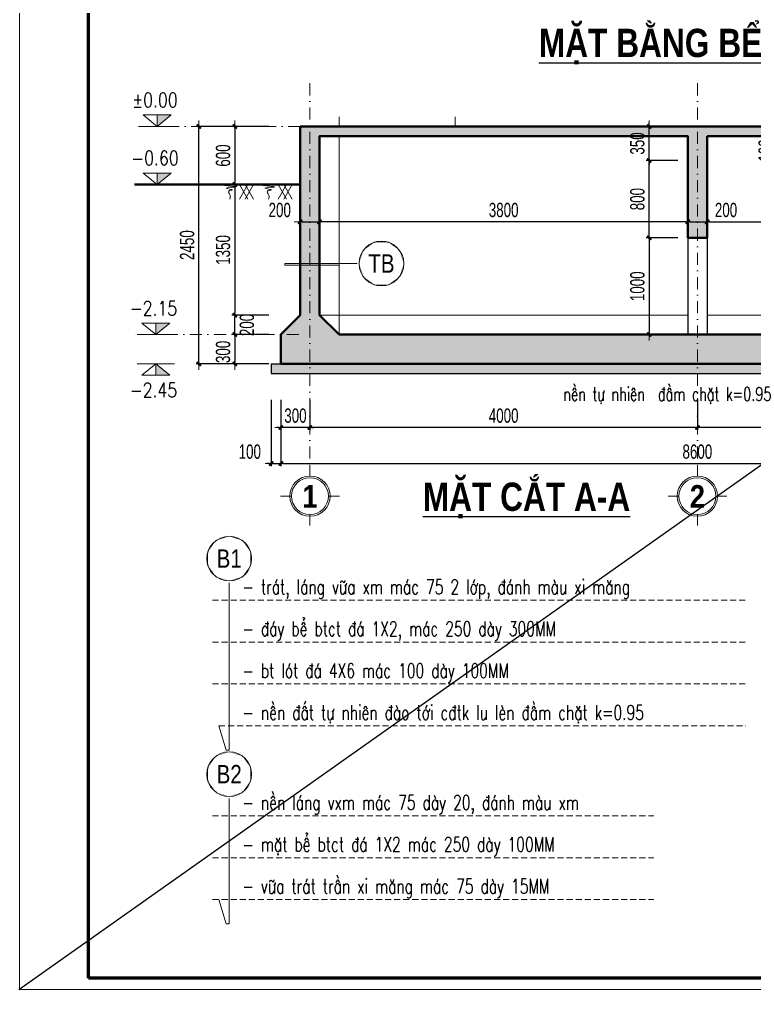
# Model space of a CAD drawing. Extents: x -192823 to 24985, y 78808 to 102574.
# Drawn here: x -140144 to -132553, y 84928 to 94949 of the extents above; entities that cross this region are included whole.
import ezdxf
from ezdxf.enums import TextEntityAlignment as Align

# ---------------------------------------------------------------- set-up
doc = ezdxf.new("R2010")
doc.units = 0
doc.header["$LTSCALE"] = 5
doc.header["$MEASUREMENT"] = 0
doc.header["$PDMODE"] = 3
doc.header["$PDSIZE"] = -5
doc.linetypes.add('DASHDOT', pattern=[1, 0.5, -0.25, 0, -0.25])
doc.linetypes.add('HIDDEN', pattern=[0.375, 0.25, -0.125])
doc.layers.get('0').update_dxf_attribs({"linetype": 'CONTINUOUS', "lineweight": 25})
doc.layers.get('DEFPOINTS').update_dxf_attribs({"linetype": 'CONTINUOUS', "lineweight": 9})
for name, color, linetype, lineweight in [('EG Hatch', 252, 'CONTINUOUS', 9), ('EG Net manh', 9, 'CONTINUOUS', 18), ('EG Text2', 7, 'CONTINUOUS', 20), ('ISO', 153, 'CONTINUOUS', 15), ('Khungten_LCDI', 7, 'CONTINUOUS', 25), ('KICHTHUOC', 167, 'CONTINUOUS', 15), ('LC Dim', 8, 'CONTINUOUS', 18), ('LC Hatch', 252, 'CONTINUOUS', 9), ('LC ISO', 153, 'CONTINUOUS', 13), ('LC Khac', 4, 'CONTINUOUS', 9), ('LC MANH DUT', 35, 'HIDDEN', 5), ('LC Net dam2', 6, 'CONTINUOUS', 40), ('LC Net manh', 239, 'CONTINUOUS', 5), ('LC Net thay', 7, 'CONTINUOUS', 25), ('LC Net truc', 79, 'DASHDOT', 13), ('LC Text1', 3, 'CONTINUOUS', 20), ('LC Text2', 7, 'CONTINUOUS', 25)]:
    doc.layers.add(name, color=color, linetype=linetype, lineweight=lineweight)
doc.layers.add('KCS_Plotter', color=11, linetype='CONTINUOUS', plot=False)
doc.styles.add('EG 1', font='')
doc.styles.add('General text 2', font='arial.ttf')
doc.styles.add('HOATBIF', font='hoatbif.shx', dxfattribs={"width": 0.7})
doc.styles.add('Khungten', font='', dxfattribs={"width": 0.9, "height": 5000})
doc.styles.add('LC 1', font='')
doc.styles.add('LC 3', font='vnsimli.shx', dxfattribs={"width": 0.75})
doc.styles.add('LC3', font='', dxfattribs={"width": 0.8})
doc.styles.add('T1', font='Vnsimli.shx', dxfattribs={"width": 0.8})
doc.styles.add('Title', font='', dxfattribs={"width": 0.8})
doc.styles.get('EG 1').set_extended_font_data('.VnAvantH', bold=True)
doc.styles.get('Khungten').set_extended_font_data('.VnAvantH')
doc.styles.get('LC 1').set_extended_font_data('.VnAvantH', bold=True)
doc.styles.get('LC3').set_extended_font_data('.VnArialH', bold=True)
doc.styles.get('Title').set_extended_font_data('.VnBlackH')
doc.dimstyles.new('1-100(1-50)', dxfattribs={"dimscale": 59, "dimtxt": 2.5, "dimasz": 0.35, "dimexe": 0.5, "dimexo": 0, "dimgap": 0.8, "dimtad": 1, "dimdec": 0, "dimzin": 0, "dimdsep": 46, "dimtxsty": 'HOATBIF', "dimblk1": 'DOT', "dimblk2": 'DOT', "dimsah": 1, "dimcen": -1, "dimdle": 1, "dimclrd": 256, "dimclre": 256, "dimclrt": 4, "dimadec": 3, "dimazin": 2, "dimtfac": 0.333333, "dimtdec": 0, "dimtix": 1, "dimtmove": 2, "dimatfit": 3, "dimldrblk": 'DOT', "dimfxl": 1, "dimtvp": 0.833333, "dimtolj": 1, "dimtzin": 0, "dimarcsym": 0})

# ---------------------------------------------------------------- blocks, each defined once
blk = doc.blocks.new('DOT')
at = {"layer": 'KICHTHUOC'}
blk.add_line((-3, 0), (3, 0), dxfattribs=at)
at = {"layer": 'KICHTHUOC', "color": 4}
blk.add_line((-1, -1), (1, 1), dxfattribs=at)
blk.add_lwpolyline([(0.5, 1), (-1, -0.5), (-0.5, -1), (1, 0.5)], close=True, dxfattribs=at)
blk = doc.blocks.new('*D236')
at = {"layer": 'DEFPOINTS', "color": 0, "transparency": 16777216}
for p in [(-137569, 93843), (-137920, 93243), (-137569, 93243)]:
    blk.add_point(p, dxfattribs=at)
at = {"layer": 'LC Dim', "lineweight": -2, "transparency": 16777216}
for p, q in [((-137569, 93843), (-137950, 93843)), ((-137920, 93823), (-137920, 93264)), ((-137569, 93243), (-137950, 93243))]:
    blk.add_line(p, q, dxfattribs=at)
at = {"layer": 'LC Dim', "lineweight": -2, "transparency": 16777216, "xscale": 20.65, "yscale": 20.65, "zscale": 20.65}
for p, rotation in [((-137920, 93843), 90), ((-137920, 93243), 270)]:
    blk.add_blockref('DOT', p, dxfattribs=dict(at, rotation=rotation))
at = {"layer": 'LC Dim', "color": 4, "transparency": 16777216, "insert": (-138041, 93543), "char_height": 147.5, "attachment_point": 5, "rotation": 90, "style": 'HOATBIF'}
blk.add_mtext('\\A1;600', dxfattribs=at)
blk = doc.blocks.new('*D237')
at = {"layer": 'DEFPOINTS', "color": 0, "transparency": 16777216}
for p in [(-137500, 93243), (-137920, 91893), (-137569, 91893)]:
    blk.add_point(p, dxfattribs=at)
at = {"layer": 'LC Dim', "lineweight": -2, "transparency": 16777216}
for p, q in [((-137500, 93243), (-137950, 93243)), ((-137920, 93223), (-137920, 91914)), ((-137569, 91893), (-137950, 91893))]:
    blk.add_line(p, q, dxfattribs=at)
at = {"layer": 'LC Dim', "lineweight": -2, "transparency": 16777216, "xscale": 20.65, "yscale": 20.65, "zscale": 20.65}
for p, rotation in [((-137920, 93243), 90), ((-137920, 91893), 270)]:
    blk.add_blockref('DOT', p, dxfattribs=dict(at, rotation=rotation))
at = {"layer": 'LC Dim', "color": 4, "transparency": 16777216, "insert": (-138041, 92568), "char_height": 147.5, "attachment_point": 5, "rotation": 90, "style": 'HOATBIF'}
blk.add_mtext('\\A1;1350', dxfattribs=at)
blk = doc.blocks.new('*D238')
at = {"layer": 'DEFPOINTS', "color": 0, "transparency": 16777216}
for p in [(-137569, 91693), (-137920, 91393), (-137569, 91393)]:
    blk.add_point(p, dxfattribs=at)
at = {"layer": 'LC Dim', "lineweight": -2, "transparency": 16777216}
for p, q in [((-137569, 91693), (-137950, 91693)), ((-137920, 91673), (-137920, 91414)), ((-137569, 91393), (-137950, 91393))]:
    blk.add_line(p, q, dxfattribs=at)
at = {"layer": 'LC Dim', "lineweight": -2, "transparency": 16777216, "xscale": 20.65, "yscale": 20.65, "zscale": 20.65}
for p, rotation in [((-137920, 91693), 90), ((-137920, 91393), 270)]:
    blk.add_blockref('DOT', p, dxfattribs=dict(at, rotation=rotation))
at = {"layer": 'LC Dim', "color": 4, "transparency": 16777216, "insert": (-138041, 91515), "char_height": 147.5, "attachment_point": 5, "rotation": 90, "style": 'HOATBIF'}
blk.add_mtext('\\A1;300', dxfattribs=at)
blk = doc.blocks.new('*D239')
at = {"layer": 'DEFPOINTS', "color": 0, "transparency": 16777216}
for p in [(-137920, 91893), (-137569, 91893), (-137569, 91693)]:
    blk.add_point(p, dxfattribs=at)
at = {"layer": 'LC Dim', "lineweight": -2, "transparency": 16777216}
for p, q in [((-137569, 91893), (-137950, 91893)), ((-137920, 91714), (-137920, 91873)), ((-137569, 91693), (-137950, 91693))]:
    blk.add_line(p, q, dxfattribs=at)
at = {"layer": 'LC Dim', "lineweight": -2, "transparency": 16777216, "xscale": 20.65, "yscale": 20.65, "zscale": 20.65}
for p, rotation in [((-137920, 91893), 90), ((-137920, 91693), 270)]:
    blk.add_blockref('DOT', p, dxfattribs=dict(at, rotation=rotation))
at = {"layer": 'LC Dim', "color": 4, "transparency": 16777216, "insert": (-137795, 91793), "char_height": 147.5, "attachment_point": 5, "rotation": 90, "style": 'HOATBIF'}
blk.add_mtext('\\A1;200', dxfattribs=at)
blk = doc.blocks.new('*D240')
at = {"layer": 'DEFPOINTS', "color": 0, "transparency": 16777216}
for p in [(-138291, 93843), (-137655, 93843), (-137569, 91393)]:
    blk.add_point(p, dxfattribs=at)
at = {"layer": 'LC Dim', "lineweight": -2, "transparency": 16777216}
for p, q in [((-137655, 93843), (-138320, 93843)), ((-138291, 91414), (-138291, 93823)), ((-137569, 91393), (-138320, 91393))]:
    blk.add_line(p, q, dxfattribs=at)
at = {"layer": 'LC Dim', "lineweight": -2, "transparency": 16777216, "xscale": 20.65, "yscale": 20.65, "zscale": 20.65}
for p, rotation in [((-138291, 93843), 90), ((-138291, 91393), 270)]:
    blk.add_blockref('DOT', p, dxfattribs=dict(at, rotation=rotation))
at = {"layer": 'LC Dim', "color": 4, "transparency": 16777216, "insert": (-138412, 92618), "char_height": 147.5, "attachment_point": 5, "rotation": 90, "style": 'HOATBIF'}
blk.add_mtext('\\A1;2450', dxfattribs=at)
blk = doc.blocks.new('*D245')
at = {"layer": 'DEFPOINTS', "color": 0, "transparency": 16777216}
for p in [(-132673, 93843), (-132673, 93743), (-132318, 93743)]:
    blk.add_point(p, dxfattribs=at)
at = {"layer": 'LC Dim', "lineweight": -2, "transparency": 16777216}
for p, q in [((-132673, 93843), (-132289, 93843)), ((-132318, 93864), (-132318, 93885)), ((-132318, 93843), (-132318, 93743)), ((-132673, 93743), (-132289, 93743)), ((-132318, 93723), (-132318, 93702))]:
    blk.add_line(p, q, dxfattribs=at)
at = {"layer": 'LC Dim', "lineweight": -2, "transparency": 16777216, "xscale": 20.65, "yscale": 20.65, "zscale": 20.65}
for p, rotation in [((-132318, 93843), 270), ((-132318, 93743), 90)]:
    blk.add_blockref('DOT', p, dxfattribs=dict(at, rotation=rotation))
at = {"layer": 'LC Dim', "color": 4, "transparency": 16777216, "insert": (-132439, 93595), "char_height": 147.5, "attachment_point": 5, "rotation": 90, "style": 'HOATBIF'}
blk.add_mtext('\\A1;100', dxfattribs=at)
blk = doc.blocks.new('*D246')
at = {"layer": 'DEFPOINTS', "color": 0, "transparency": 16777216}
for p in [(-137044, 93195), (-133244, 93195), (-137044, 92859)]:
    blk.add_point(p, dxfattribs=at)
at = {"layer": 'LC Dim', "lineweight": -2, "transparency": 16777216}
for p, q in [((-137044, 93195), (-137044, 92829)), ((-133244, 93195), (-133244, 92829)), ((-133264, 92859), (-137023, 92859))]:
    blk.add_line(p, q, dxfattribs=at)
at = {"layer": 'LC Dim', "lineweight": -2, "transparency": 16777216, "xscale": 20.65, "yscale": 20.65, "zscale": 20.65, "rotation": 180}
blk.add_blockref('DOT', (-137044, 92859), dxfattribs=at)
at = {"layer": 'LC Dim', "lineweight": -2, "transparency": 16777216, "xscale": 20.65, "yscale": 20.65, "zscale": 20.65}
blk.add_blockref('DOT', (-133244, 92859), dxfattribs=at)
at = {"layer": 'LC Dim', "color": 4, "transparency": 16777216, "insert": (-135144, 92980), "char_height": 147.5, "attachment_point": 5, "style": 'HOATBIF'}
blk.add_mtext('\\A1;3800', dxfattribs=at)
blk = doc.blocks.new('*D253')
at = {"layer": 'DEFPOINTS', "color": 0, "transparency": 16777216}
for p in [(-133244, 92998), (-133044, 92998), (-133044, 92859)]:
    blk.add_point(p, dxfattribs=at)
at = {"layer": 'LC Dim', "lineweight": -2, "transparency": 16777216}
for p, q in [((-133244, 92998), (-133244, 92829)), ((-133044, 92998), (-133044, 92829)), ((-133223, 92859), (-133064, 92859))]:
    blk.add_line(p, q, dxfattribs=at)
at = {"layer": 'LC Dim', "lineweight": -2, "transparency": 16777216, "xscale": 20.65, "yscale": 20.65, "zscale": 20.65, "rotation": 180}
blk.add_blockref('DOT', (-133244, 92859), dxfattribs=at)
at = {"layer": 'LC Dim', "lineweight": -2, "transparency": 16777216, "xscale": 20.65, "yscale": 20.65, "zscale": 20.65}
blk.add_blockref('DOT', (-133044, 92859), dxfattribs=at)
at = {"layer": 'LC Dim', "color": 4, "transparency": 16777216, "insert": (-132848, 92980), "char_height": 147.5, "attachment_point": 5, "style": 'HOATBIF'}
blk.add_mtext('\\A1;200', dxfattribs=at)
blk = doc.blocks.new('*D254')
at = {"layer": 'DEFPOINTS', "color": 0, "transparency": 16777216}
for p in [(-133044, 92998), (-129244, 92998), (-129244, 92859)]:
    blk.add_point(p, dxfattribs=at)
at = {"layer": 'LC Dim', "lineweight": -2, "transparency": 16777216}
for p, q in [((-133044, 92998), (-133044, 92829)), ((-129244, 92998), (-129244, 92829)), ((-133023, 92859), (-129264, 92859))]:
    blk.add_line(p, q, dxfattribs=at)
at = {"layer": 'LC Dim', "lineweight": -2, "transparency": 16777216, "xscale": 20.65, "yscale": 20.65, "zscale": 20.65, "rotation": 180}
blk.add_blockref('DOT', (-133044, 92859), dxfattribs=at)
at = {"layer": 'LC Dim', "lineweight": -2, "transparency": 16777216, "xscale": 20.65, "yscale": 20.65, "zscale": 20.65}
blk.add_blockref('DOT', (-129244, 92859), dxfattribs=at)
at = {"layer": 'LC Dim', "color": 4, "transparency": 16777216, "insert": (-131144, 92980), "char_height": 147.5, "attachment_point": 5, "style": 'HOATBIF'}
blk.add_mtext('\\A1;3800', dxfattribs=at)
blk = doc.blocks.new('*D255')
at = {"layer": 'DEFPOINTS', "color": 0, "transparency": 16777216}
for p in [(-133144, 91021), (-129144, 91021), (-133144, 90735)]:
    blk.add_point(p, dxfattribs=at)
at = {"layer": 'LC Dim', "lineweight": -2, "transparency": 16777216}
for p, q in [((-133144, 91021), (-133144, 90705)), ((-129144, 91021), (-129144, 90705)), ((-129164, 90735), (-133123, 90735))]:
    blk.add_line(p, q, dxfattribs=at)
at = {"layer": 'LC Dim', "lineweight": -2, "transparency": 16777216, "xscale": 20.65, "yscale": 20.65, "zscale": 20.65, "rotation": 180}
blk.add_blockref('DOT', (-133144, 90735), dxfattribs=at)
at = {"layer": 'LC Dim', "lineweight": -2, "transparency": 16777216, "xscale": 20.65, "yscale": 20.65, "zscale": 20.65}
blk.add_blockref('DOT', (-129144, 90735), dxfattribs=at)
at = {"layer": 'LC Dim', "color": 4, "transparency": 16777216, "insert": (-131144, 90856), "char_height": 147.5, "attachment_point": 5, "style": 'HOATBIF'}
blk.add_mtext('\\A1;4000', dxfattribs=at)
blk = doc.blocks.new('*D256')
at = {"layer": 'DEFPOINTS', "color": 0, "transparency": 16777216}
for p in [(-137144, 91021), (-133144, 91021), (-137144, 90735)]:
    blk.add_point(p, dxfattribs=at)
at = {"layer": 'LC Dim', "lineweight": -2, "transparency": 16777216}
for p, q in [((-137144, 91021), (-137144, 90705)), ((-133144, 91021), (-133144, 90705)), ((-133164, 90735), (-137123, 90735))]:
    blk.add_line(p, q, dxfattribs=at)
at = {"layer": 'LC Dim', "lineweight": -2, "transparency": 16777216, "xscale": 20.65, "yscale": 20.65, "zscale": 20.65, "rotation": 180}
blk.add_blockref('DOT', (-137144, 90735), dxfattribs=at)
at = {"layer": 'LC Dim', "lineweight": -2, "transparency": 16777216, "xscale": 20.65, "yscale": 20.65, "zscale": 20.65}
blk.add_blockref('DOT', (-133144, 90735), dxfattribs=at)
at = {"layer": 'LC Dim', "color": 4, "transparency": 16777216, "insert": (-135144, 90856), "char_height": 147.5, "attachment_point": 5, "style": 'HOATBIF'}
blk.add_mtext('\\A1;4000', dxfattribs=at)
blk = doc.blocks.new('*D257')
at = {"layer": 'DEFPOINTS', "color": 0, "transparency": 16777216}
for p in [(-137444, 91021), (-128844, 91021), (-128844, 90363)]:
    blk.add_point(p, dxfattribs=at)
at = {"layer": 'LC Dim', "lineweight": -2, "transparency": 16777216}
for p, q in [((-137444, 91021), (-137444, 90334)), ((-128844, 91021), (-128844, 90334)), ((-137423, 90363), (-128864, 90363))]:
    blk.add_line(p, q, dxfattribs=at)
at = {"layer": 'LC Dim', "lineweight": -2, "transparency": 16777216, "xscale": 20.65, "yscale": 20.65, "zscale": 20.65, "rotation": 180}
blk.add_blockref('DOT', (-137444, 90363), dxfattribs=at)
at = {"layer": 'LC Dim', "lineweight": -2, "transparency": 16777216, "xscale": 20.65, "yscale": 20.65, "zscale": 20.65}
blk.add_blockref('DOT', (-128844, 90363), dxfattribs=at)
at = {"layer": 'LC Dim', "color": 4, "transparency": 16777216, "insert": (-133144, 90484), "char_height": 147.5, "attachment_point": 5, "style": 'HOATBIF'}
blk.add_mtext('\\A1;8600', dxfattribs=at)
blk = doc.blocks.new('TTRUC')
at = {"layer": 'ISO'}
for p, q in [((0, 6.95), (0, 10.71)), ((-6.37, 0), (-10.13, 0)), ((6.37, 0), (10.13, 0)), ((0, -6.37), (0, -10.13))]:
    blk.add_line(p, q, dxfattribs=at)
blk.add_circle((0, 0), 6.37, dxfattribs=at)
at = {"layer": 'KICHTHUOC'}
blk.add_circle((0, 0), 6.95, dxfattribs=at)
blk = doc.blocks.new('*D260')
at = {"layer": 'DEFPOINTS', "color": 0, "transparency": 16777216}
for p in [(-137244, 92998), (-137044, 92998), (-137044, 92859)]:
    blk.add_point(p, dxfattribs=at)
at = {"layer": 'LC Dim', "lineweight": -2, "transparency": 16777216}
for p, q in [((-137244, 92998), (-137244, 92829)), ((-137044, 92998), (-137044, 92829)), ((-137223, 92859), (-137064, 92859))]:
    blk.add_line(p, q, dxfattribs=at)
at = {"layer": 'LC Dim', "lineweight": -2, "transparency": 16777216, "xscale": 20.65, "yscale": 20.65, "zscale": 20.65, "rotation": 180}
blk.add_blockref('DOT', (-137244, 92859), dxfattribs=at)
at = {"layer": 'LC Dim', "lineweight": -2, "transparency": 16777216, "xscale": 20.65, "yscale": 20.65, "zscale": 20.65}
blk.add_blockref('DOT', (-137044, 92859), dxfattribs=at)
at = {"layer": 'LC Dim', "color": 4, "transparency": 16777216, "insert": (-137456, 92980), "char_height": 147.5, "attachment_point": 5, "style": 'HOATBIF'}
blk.add_mtext('\\A1;200', dxfattribs=at)
blk = doc.blocks.new('TIEUDE1')
at = {"layer": 'EG Text2', "color": 7, "style": 'EG 1'}
blk.add_attdef('TIªU§Ò', text='', height=5, dxfattribs=at).set_placement((0, 0), align=Align.BOTTOM_CENTER)
blk.add_attdef('TL', text='', height=3, dxfattribs=at).set_placement((0, -2), align=Align.TOP_CENTER)
blk = doc.blocks.new('*D261')
at = {"layer": 'DEFPOINTS', "color": 0, "transparency": 16777216}
for p in [(-133347, 92693), (-133642, 91693), (-133347, 91693)]:
    blk.add_point(p, dxfattribs=at)
at = {"layer": 'LC Dim', "lineweight": -2, "transparency": 16777216}
for p, q in [((-133347, 92693), (-133672, 92693)), ((-133642, 92673), (-133642, 91714)), ((-133347, 91693), (-133672, 91693))]:
    blk.add_line(p, q, dxfattribs=at)
at = {"layer": 'LC Dim', "lineweight": -2, "transparency": 16777216, "xscale": 20.65, "yscale": 20.65, "zscale": 20.65}
for p, rotation in [((-133642, 92693), 90), ((-133642, 91693), 270)]:
    blk.add_blockref('DOT', p, dxfattribs=dict(at, rotation=rotation))
at = {"layer": 'LC Dim', "color": 4, "transparency": 16777216, "insert": (-133763, 92193), "char_height": 147.5, "attachment_point": 5, "rotation": 90, "style": 'HOATBIF'}
blk.add_mtext('\\A1;1000', dxfattribs=at)
blk = doc.blocks.new('*D262')
at = {"layer": 'DEFPOINTS', "color": 0, "transparency": 16777216}
for p in [(-133642, 93493), (-133372, 93493), (-133347, 92693)]:
    blk.add_point(p, dxfattribs=at)
at = {"layer": 'LC Dim', "lineweight": -2, "transparency": 16777216}
for p, q in [((-133372, 93493), (-133672, 93493)), ((-133642, 92714), (-133642, 93473)), ((-133347, 92693), (-133672, 92693))]:
    blk.add_line(p, q, dxfattribs=at)
at = {"layer": 'LC Dim', "lineweight": -2, "transparency": 16777216, "xscale": 20.65, "yscale": 20.65, "zscale": 20.65}
for p, rotation in [((-133642, 93493), 90), ((-133642, 92693), 270)]:
    blk.add_blockref('DOT', p, dxfattribs=dict(at, rotation=rotation))
at = {"layer": 'LC Dim', "color": 4, "transparency": 16777216, "insert": (-133763, 93093), "char_height": 147.5, "attachment_point": 5, "rotation": 90, "style": 'HOATBIF'}
blk.add_mtext('\\A1;800', dxfattribs=at)
blk = doc.blocks.new('Caodo1')
at = {"layer": 'LC Text1'}
blk.add_hatch(color=4, dxfattribs=at).paths.add_polyline_path([(0, 200), (0, 0), (243, 200)])
at = {"layer": 'LC Text1', "color": 4}
for p, q in [((0, 0), (0, 200)), ((324, 0), (-324, 0))]:
    blk.add_line(p, q, dxfattribs=at)
blk.add_lwpolyline([(-243, 200), (243, 200), (0, 0), (0, 0)], close=True, dxfattribs=at)
at = {"layer": 'LC Text1', "color": 4, "style": 'T1', "width": 0.8}
blk.add_attdef('%%P0,00', text='', height=250, dxfattribs=at).set_placement((-39, 460), align=Align.MIDDLE_CENTER)
blk = doc.blocks.new('mat dat')
at = {"layer": 'EG Net manh'}
for p, q in [((2, 0), (3.73, -3)), ((3.73, 0), (2, -3)), ((3.15, 0), (4.88, -3)), ((4.88, 0), (3.15, -3))]:
    blk.add_line(p, q, dxfattribs=at)
blk.add_spline([(0, 0), (-1.21, -0.12), (1.21, -0.52), (-0.75, -0.75), (0.58, -1.1), (-0.23, -1.33), (0.06, -2.19), (0, -3)], degree=3, dxfattribs=at)
blk = doc.blocks.new('*U74')
at = {"layer": 'LC Khac', "xscale": 50.00000000008099, "yscale": 50.00000000008099, "zscale": 50.00000000008099}
blk.add_blockref('mat dat', (-89, 75), dxfattribs=at)
blk = doc.blocks.new('*U73')
at = {"layer": 'LC Dim', "color": 0, "linetype": 'ByBlock', "lineweight": -2}
for p in [(0, 0), (400, 0)]:
    blk.add_blockref('*U74', p, dxfattribs=at)
blk = doc.blocks.new('*U9')
at = {"layer": 'DEFPOINTS'}
blk.add_lwpolyline([(0, 4.25), (-2.5, 3.44), (-4.04, 1.31), (-4.04, -1.31), (-2.5, -3.44), (0, -4.25), (2.5, -3.44), (4.04, -1.31), (4.04, 1.31), (2.5, 3.44)], close=True, dxfattribs=at)
at = {"layer": 'LC Text1', "style": 'General text 2', "width": 0.8, "flags": 8}
blk.add_attdef('SYMBOL', text='', height=3.5, dxfattribs=at).set_placement((0, 0), align=Align.MIDDLE_CENTER)
blk.add_wipeout([(0, 4.25), (-2.5, 3.44), (-4.04, 1.31), (-4.04, -1.31), (-2.5, -3.44), (0, -4.25), (2.5, -3.44), (4.04, -1.31), (4.04, 1.31), (2.5, 3.44)]).dxf.layer = 'DEFPOINTS'
at = {"layer": 'LC ISO'}
blk.add_circle((0, 0), 4.25, dxfattribs=at)
blk = doc.blocks.new('*D398')
at = {"layer": 'DEFPOINTS', "color": 0, "transparency": 16777216}
for p in [(-137444, 91021), (-137144, 91021), (-137444, 90735)]:
    blk.add_point(p, dxfattribs=at)
at = {"layer": 'LC Dim', "lineweight": -2, "transparency": 16777216}
for p, q in [((-137444, 91021), (-137444, 90705)), ((-137144, 91021), (-137144, 90705)), ((-137464, 90735), (-137485, 90735)), ((-137144, 90735), (-137444, 90735)), ((-137123, 90735), (-137103, 90735))]:
    blk.add_line(p, q, dxfattribs=at)
at = {"layer": 'LC Dim', "lineweight": -2, "transparency": 16777216, "xscale": 20.65, "yscale": 20.65, "zscale": 20.65}
blk.add_blockref('DOT', (-137444, 90735), dxfattribs=at)
at = {"layer": 'LC Dim', "lineweight": -2, "transparency": 16777216, "xscale": 20.65, "yscale": 20.65, "zscale": 20.65, "rotation": 180}
blk.add_blockref('DOT', (-137144, 90735), dxfattribs=at)
at = {"layer": 'LC Dim', "color": 4, "transparency": 16777216, "insert": (-137294, 90856), "char_height": 147.5, "attachment_point": 5, "style": 'HOATBIF'}
blk.add_mtext('\\A1;300', dxfattribs=at)
blk = doc.blocks.new('*D400')
at = {"layer": 'DEFPOINTS', "color": 0, "transparency": 16777216}
for p in [(-137544, 91021), (-137444, 91021), (-137444, 90363)]:
    blk.add_point(p, dxfattribs=at)
at = {"layer": 'LC Dim', "lineweight": -2, "transparency": 16777216}
for p, q in [((-137544, 91021), (-137544, 90334)), ((-137444, 91021), (-137444, 90334)), ((-137564, 90363), (-137585, 90363)), ((-137544, 90363), (-137444, 90363)), ((-137423, 90363), (-137403, 90363))]:
    blk.add_line(p, q, dxfattribs=at)
at = {"layer": 'LC Dim', "lineweight": -2, "transparency": 16777216, "xscale": 20.65, "yscale": 20.65, "zscale": 20.65}
blk.add_blockref('DOT', (-137544, 90363), dxfattribs=at)
at = {"layer": 'LC Dim', "lineweight": -2, "transparency": 16777216, "xscale": 20.65, "yscale": 20.65, "zscale": 20.65, "rotation": 180}
blk.add_blockref('DOT', (-137444, 90363), dxfattribs=at)
at = {"layer": 'LC Dim', "color": 4, "transparency": 16777216, "insert": (-137765, 90484), "char_height": 147.5, "attachment_point": 5, "style": 'HOATBIF'}
blk.add_mtext('\\A1;100', dxfattribs=at)
blk = doc.blocks.new('*D404')
at = {"layer": 'DEFPOINTS', "color": 0, "transparency": 16777216}
for p in [(-133642, 93843), (-133372, 93843), (-133347, 93493)]:
    blk.add_point(p, dxfattribs=at)
at = {"layer": 'LC Dim', "lineweight": -2, "transparency": 16777216}
for p, q in [((-133372, 93843), (-133672, 93843)), ((-133642, 93864), (-133642, 93885)), ((-133642, 93493), (-133642, 93843)), ((-133347, 93493), (-133672, 93493)), ((-133642, 93473), (-133642, 93452))]:
    blk.add_line(p, q, dxfattribs=at)
at = {"layer": 'LC Dim', "lineweight": -2, "transparency": 16777216, "xscale": 20.65, "yscale": 20.65, "zscale": 20.65}
for p, rotation in [((-133642, 93843), 270), ((-133642, 93493), 90)]:
    blk.add_blockref('DOT', p, dxfattribs=dict(at, rotation=rotation))
at = {"layer": 'LC Dim', "color": 4, "transparency": 16777216, "insert": (-133763, 93668), "char_height": 147.5, "attachment_point": 5, "rotation": 90, "style": 'HOATBIF'}
blk.add_mtext('\\A1;350', dxfattribs=at)
blk = doc.blocks.new('lcdi dien')
at = {"layer": 'DEFPOINTS', "lineweight": 0}
blk.add_lwpolyline([(-1200, -14850), (-1200, 14850), (40800, 14850), (40800, -14850)], close=True, dxfattribs=at)
at = {"layer": 'Khungten_LCDI', "color": 5, "lineweight": 60}
blk.add_lwpolyline([(0, -14650), (0, 14650), (40600, 14650), (40600, -14650)], close=True, dxfattribs=at)
at = {"color": 7, "style": 'Khungten', "width": 0.8}
for tag, p in [('REVISION', (39499, -10746)), ('NGAYHT', (39546, -11609))]:
    blk.add_attdef(tag, text='', height=200, dxfattribs=at).set_placement(p, align=Align.CENTER)
at = {"layer": 'LC Text1', "style": 'Title', "width": 1.485915}
for tag, p, p2 in [('TENBANVE1', (36913, -8886), (40339, -8886)), ('TENBANVE2', (36913, -9562), (40339, -9562))]:
    blk.add_attdef(tag, text='', height=250, dxfattribs=at).set_placement(p, p2, align=Align.FIT)
at = {"layer": 'LC Text1', "style": 'Title', "width": 0.7}
blk.add_attdef('SOBANVE', text='', height=250, dxfattribs=at).set_placement((39562, -13896), align=Align.CENTER)

msp = doc.modelspace()

# ---------------------------------------------------------------- hatches: boundary and pattern name
at = {"layer": 'EG Hatch'}
h = msp.add_hatch(dxfattribs=at)
h.set_pattern_fill('AR-CONC', color=256, scale=15, style=0)
h.set_pattern_definition([(50, (-11219.68, 36473.19), (107.58903, -9.41282), [11.25, -123.75]), (355, (-11219.68, 36473.19), (-20.8127, 112.82882), [9, -99]), (100.4514, (-11210.72, 36472.4), (86.77641, 103.41593), [9.56103, -105.17132]), (46.1842, (-11219.68, 36503.19), (160.08616, -24.82785), [16.875, -185.625]), (96.6356, (-11206.34, 36501.12), (140.1994, 146.11768), [14.34154, -157.75695]), (351.1842, (-11219.68, 36503.19), (140.1993, 146.1178), [13.5, -148.5]), (21, (-11204.68, 36495.69), (89.53606, -60.392834), [11.25, -123.75]), (326, (-11204.68, 36495.69), (36.4973, 108.77251), [9, -99]), (71.4514, (-11197.22, 36490.66), (126.033394, 48.379575), [9.56103, -105.17132]), (37.5, (-11219.68, 36473.19), (1.823978, 49.934078), [0, -97.8, 0, -100.5, 0, -99.375]), (7.5, (-11219.68, 36473.19), (39.46043, 59.161757), [0, -57.3, 0, -95.55, 0, -37.875]), (327.5, (-11253.13, 36473.19), (80.073365, -3.383231), [0, -37.5, 0, -117, 0, -155.25]), (317.5, (-11268.13, 36473.19), (87.477925, 15.015747), [0, -48.75, 0, -77.7, 0, -110.25])])
h.paths.add_polyline_path([(-128743.8, 91293.4), (-128743.8, 91393.4), (-128843.8, 91393.4), (-137443.8, 91393.4), (-137543.8, 91393.4), (-137543.8, 91293.4)])
at = {"layer": 'LC Hatch'}
h = msp.add_hatch(dxfattribs=at)
h.set_pattern_fill('BTCT', color=256, scale=30, angle=90)
h.set_pattern_definition([(140, (-23.16, -4269.05), (18.82564, 215.17805), [22.5, -247.5]), (85, (-23.16, -4269.05), (-225.65764, -41.6254), [18, -198]), (190.4514, (-21.6, -4251.12), (-206.83186, 173.55281), [19.12206, -210.34263]), (136.1842, (-83.16, -4269.05), (49.6557, 320.1723), [33.75, -371.25]), (186.6356, (-79.02, -4242.37), (-292.23536, 280.3988), [28.6831, -315.5139]), (81.1842, (-83.16, -4269.05), (-292.2356, 280.3986), [27, -297]), (111, (-68.16, -4239.05), (120.78567, 179.07212), [22.5, -247.5]), (56, (-68.16, -4239.05), (-217.545, 72.9946), [18, -198]), (161.4514, (-58.1, -4224.13), (-96.75915, 252.0668), [19.12206, -210.34263]), (127.5, (-23.16, -4269.05), (-99.868156, 3.647957), [0, -195.6, 0, -201, 0, -198.75]), (97.5, (-23.16, -4269.05), (-118.323514, 78.92086), [0, -114.6, 0, -191.1, 0, -75.75]), (57.5, (-23.16, -4335.95), (6.76646, 160.14673), [0, -75, 0, -234, 0, -310.5]), (47.5, (-23.16, -4365.95), (-30.0315, 174.95585), [0, -97.5, 0, -155.4, 0, -220.5]), (135, (-23.16, -4269.05), (-79.54951, -79.54951), []), (135, (-23.16, -4216.02), (-79.54951, -79.54951), [])])
h.paths.add_polyline_path([(-129043.8, 93843.4), (-131018.8, 93843.4), (-137243.8, 93843.4), (-137243.8, 91893.4), (-137443.8, 91693.4), (-137443.8, 91393.4), (-128843.8, 91393.4), (-128843.8, 91693.4), (-129043.8, 91893.4)])
h.paths.add_polyline_path([(-129243.8, 91893.4), (-129443.8, 91693.4), (-136843.8, 91693.4), (-137043.8, 91893.4), (-137043.8, 93493.4), (-137043.8, 93743.4), (-135253.8, 93743.4), (-135033.8, 93743.4), (-133243.8, 93743.4), (-133243.8, 92693.4), (-133043.8, 92693.4), (-133043.8, 93743.4), (-129243.8, 93743.4), (-129243.8, 93493.4)], flags=16)

# ---------------------------------------------------------------- linework, layer by layer
at = {"layer": 'ISO'}
for points in [[(-136843.8, 92409.8), (-137403.5, 92409.8), (-137403.5, 92428), (-136656, 92428)], [(-138083.8, 87652.2), (-138010.7, 87402.3), (-137978, 87402.3), (-137978, 89129.7)], [(-138083.8, 85858.2), (-138010.7, 85608.2), (-137978, 85608.2), (-137978, 86903.1)]]:
    msp.add_lwpolyline(points, dxfattribs=at)
at = {"layer": 'LC MANH DUT', "ltscale": 50}
for p, q in [((-138149.8, 88950.1), (-132644.9, 88950.1)), ((-138149.8, 88950.1), (-132644.9, 88950.1)), ((-138149.8, 88517.5), (-132644.9, 88517.5)), ((-138149.8, 88517.5), (-132644.9, 88517.5)), ((-138149.8, 88084.9), (-132644.9, 88084.9)), ((-138149.8, 88084.9), (-132644.9, 88084.9)), ((-138083.8, 87652.2), (-132644.9, 87652.2)), ((-138149.8, 86723.5), (-133592.2, 86723.5)), ((-138149.8, 86723.5), (-133592.2, 86723.5)), ((-138149.8, 86723.5), (-133592.2, 86723.5)), ((-138149.8, 86723.5), (-133592.2, 86723.5)), ((-138149.8, 86290.8), (-133592.2, 86290.8)), ((-138149.8, 86290.8), (-133592.2, 86290.8)), ((-138149.8, 85858.2), (-133592.2, 85858.2)), ((-138149.8, 85858.2), (-133592.2, 85858.2))]:
    msp.add_line(p, q, dxfattribs=at)
at = {"layer": 'LC Net dam2'}
for p, q in [((-131018.8, 93843.4), (-137243.8, 93843.4)), ((-137243.8, 91893.4), (-137243.8, 93843.4)), ((-133043.8, 92693.4), (-133043.8, 93743.4)), ((-137243.8, 93243.4), (-138954.8, 93243.4)), ((-133243.8, 92693.4), (-133043.8, 92693.4)), ((-137243.8, 91893.4), (-137443.8, 91693.4)), ((-136843.8, 91693.4), (-137043.8, 91893.4)), ((-137443.8, 91693.4), (-137443.8, 91393.4)), ((-129443.8, 91693.4), (-136843.8, 91693.4)), ((-128843.8, 91393.4), (-137443.8, 91393.4))]:
    msp.add_line(p, q, dxfattribs=at)
at = {"layer": 'LC Net dam2', "elevation": 0}
for points in [[(-137043.8, 91893.4), (-137043.8, 93743.4), (-133243.8, 93743.4), (-133243.8, 92693.4)], [(-133043.8, 93743.4), (-129243.8, 93743.4), (-129243.8, 91893.4)]]:
    msp.add_lwpolyline(points, dxfattribs=at)
at = {"layer": 'LC Net manh'}
for p, q in [((-136843.8, 93843.4), (-136843.8, 93943.4)), ((-135643.8, 93843.4), (-135643.8, 93943.4)), ((-136843.8, 91693.4), (-136843.8, 93743.4)), ((-133243.8, 91893.4), (-137043.8, 91893.4)), ((-129218.8, 91893.4), (-133043.8, 91893.4))]:
    msp.add_line(p, q, dxfattribs=at)
at = {"layer": 'LC Net thay'}
for p, q in [((-133243.8, 92693.4), (-133243.8, 91693.4)), ((-133043.8, 92693.4), (-133043.8, 91693.4)), ((-137543.8, 91393.4), (-137543.8, 91293.4)), ((-137543.8, 91393.4), (-137443.8, 91393.4)), ((-137543.8, 91293.4), (-128743.8, 91293.4))]:
    msp.add_line(p, q, dxfattribs=at)
at = {"layer": 'LC Net truc', "ltscale": 50}
for p, q in [((-137143.8, 94289.3), (-137143.8, 90345.6)), ((-133143.8, 94289.3), (-133143.8, 90345.6)), ((-137243.8, 93843.4), (-138954.8, 93843.4)), ((-137259.4, 91693.4), (-138970.4, 91693.4))]:
    msp.add_line(p, q, dxfattribs=at)

# ---------------------------------------------------------------- block references
at = {"layer": 'LC Dim'}
msp.add_blockref('*U73', (-137882.4, 93168.4), dxfattribs=at)
at = {"layer": 'LC ISO', "xscale": 29.92991777228621, "yscale": 29.92991777228621, "zscale": 29.92991777228621}
for p in [(-137143.8, 90025.1), (-133143.8, 90025.1)]:
    msp.add_blockref('TTRUC', p, dxfattribs=at)
at = {"layer": 'LC Text1'}
ref = msp.add_blockref('Caodo1', (-138720.7, 93843.4), dxfattribs=dict(at, xscale=0.593939378536651, yscale=0.593939378536651, zscale=0.593939378536651))
ref.add_attrib('%%P0,00', '%%P0.00', dxfattribs={"layer": 'LC Text2', "color": 4, "height": 148.48, "style": 'T1', "width": 0.8}).set_placement((-138743.9, 94116.3), align=Align.MIDDLE_CENTER)
ref = msp.add_blockref('Caodo1', (-138720.7, 93243.4), dxfattribs=dict(at, xscale=0.593939378536651, yscale=0.593939378536651, zscale=0.593939378536651))
ref.add_attrib('%%P0,00', '-0.60', dxfattribs={"layer": 'LC Text2', "color": 4, "height": 148.48, "style": 'T1', "width": 0.8}).set_placement((-138743.9, 93516.3), align=Align.MIDDLE_CENTER)
ref = msp.add_blockref('Caodo1', (-138736.3, 91693.4), dxfattribs=dict(at, xscale=0.593939378536651, yscale=0.593939378536651, zscale=0.593939378536651))
ref.add_attrib('%%P0,00', '-2.15', dxfattribs={"layer": 'LC Text2', "color": 4, "height": 148.48, "style": 'T1', "width": 0.8}).set_placement((-138759.5, 91966.3), align=Align.MIDDLE_CENTER)
ref = msp.add_blockref('Caodo1', (-138736.3, 91393.4), dxfattribs=dict(at, xscale=-0.593939378536651, yscale=0.593939378536651, zscale=0.593939378536651, rotation=180))
ref.add_attrib('%%P0,00', '-2.45', dxfattribs={"layer": 'LC Text2', "color": 4, "height": 148.48, "style": 'T1', "width": 0.8}).set_placement((-138759.5, 91120.5), align=Align.MIDDLE_CENTER)
at = {"layer": 'LC Text2'}
ref = msp.add_blockref('TIEUDE1', (-133071.2, 94472.3), dxfattribs=dict(at, xscale=59.3939378537799, yscale=59.3939378537799, zscale=59.3939378537799))
ref.add_attrib('TIªU§Ò', '%%UmÆt b»ng BÓ N¦íC', dxfattribs={"color": 7, "height": 292.48, "style": 'LC3', "width": 0.8}).set_placement((-133071.2, 94472.3), align=Align.BOTTOM_CENTER)
ref = msp.add_blockref('TIEUDE1', (-134908.3, 89784.9), dxfattribs=dict(at, xscale=59.3939378537799, yscale=59.3939378537799, zscale=59.3939378537799))
ref.add_attrib('TIªU§Ò', '%%UmÆt c¾t a-a', dxfattribs={"color": 7, "height": 292.48, "style": 'LC3', "width": 0.8}).set_placement((-134908.3, 89784.9), align=Align.BOTTOM_CENTER)

# ---------------------------------------------------------------- texts
at = {"layer": 'LC Text1', "color": 3, "style": 'LC 3', "width": 0.7}
for s, height, p in [('nÒn tù nhiªn  ®Çm chÆt k=0.95', 139.123, (-134528.4, 91010.3)), ('- tr¸t, l¸ng v÷a xm m¸c 75 2 líp, ®¸nh mµu xi m¨ng', 150, (-137840.2, 89013.1)), ('- ®¸y bÓ btct ®¸ 1X2, m¸c 250 dµy 300MM', 150, (-137840.2, 88580.4)), ('- bt lãt ®¸ 4X6 m¸c 100 dµy 100MM', 150, (-137840.2, 88147.8)), ('- nÒn ®Êt tù nhiªn ®µo tíi c®tk lu lÌn ®Çm chÆt k=0.95', 150, (-137840.2, 87715.2)), ('- nÒn l¸ng vxm m¸c 75 dµy 20, ®¸nh mµu xm', 150, (-137840.2, 86786.4)), ('- mÆt bÓ btct ®¸ 1X2 m¸c 250 dµy 100MM', 150, (-137840.2, 86353.8)), ('- v÷a tr¸t trÇn xi m¨ng m¸c 75 dµy 15MM', 150, (-137840.2, 85921.2))]:
    msp.add_text(s, height=height, dxfattribs=at).set_placement(p)
at = {"layer": 'LC Text1', "ltscale": 0.2, "style": 'LC 1', "width": 0.9}
for s, p in [('1', (-137143.8, 89834.4)), ('2', (-133143.8, 89834.4))]:
    msp.add_text(s, height=234.4, dxfattribs=at).set_placement(p, align=Align.BOTTOM_CENTER)

# ---------------------------------------------------------------- dimensions: what is measured, and where the dimension line sits
at = {"layer": 'LC Dim'}
for base, p1, p2, angle, picture, middle in [((-138290.8, 93843.4), (-137569.2, 91393.4), (-137654.7, 93843.4), 90, '*D240', (-138411.7, 92618.4)), ((-137920.4, 93243.4), (-137569.2, 93843.4), (-137569.2, 93243.4), 90, '*D236', (-138041.4, 93543.4)), ((-133642, 93843.4), (-133346.9, 93493.4), (-133371.9, 93843.4), 90, '*D404', (-133763, 93668.4)), ((-133642, 93493.4), (-133346.9, 92693.4), (-133371.9, 93493.4), 90, '*D262', (-133763, 93093.4)), ((-137920.4, 91893.4), (-137500.4, 93243.4), (-137569.2, 91893.4), 90, '*D237', (-138041.4, 92568.4)), ((-137043.8, 92858.8), (-133243.8, 93195.4), (-137043.8, 93195.4), 180, '*D246', (-135143.8, 92979.8)), ((-129243.8, 92858.8), (-133043.8, 92997.9), (-129243.8, 92997.9), 180, '*D254', (-131143.8, 92979.8)), ((-133642, 91693.4), (-133346.9, 92693.4), (-133346.9, 91693.4), 90, '*D261', (-133763, 92193.4))]:
    dim = msp.add_linear_dim(base=base, p1=p1, p2=p2, angle=angle, dimstyle='1-100(1-50)', dxfattribs=at)
    dim.commit()
    dim.dimension.update_dxf_attribs({"geometry": picture, "text_midpoint": middle})
for base, p1, p2, angle, picture, middle in [((-132318.5, 93743.4), (-132672.6, 93843.4), (-132672.6, 93743.4), 90, '*D245', (-132439.4, 93595.2)), ((-137043.8, 92858.8), (-137243.8, 92997.9), (-137043.8, 92997.9), 180, '*D260', (-137456.4, 92979.8)), ((-133043.8, 92858.8), (-133243.8, 92997.9), (-133043.8, 92997.9), 180, '*D253', (-132848.4, 92979.8)), ((-137920.4, 91893.4), (-137569.2, 91693.4), (-137569.2, 91893.4), 90, '*D239', (-137794.9, 91793.4)), ((-137920.4, 91393.4), (-137569.2, 91693.4), (-137569.2, 91393.4), 90, '*D238', (-138041.4, 91515.2))]:
    dim = msp.add_linear_dim(base=base, p1=p1, p2=p2, angle=angle, dimstyle='1-100(1-50)', dxfattribs=at)
    dim.commit()
    dim.dimension.update_dxf_attribs({"geometry": picture, "text_midpoint": middle, "dimtype": 160})
dim = msp.add_linear_dim(base=(-137443.8, 90363.3), p1=(-137543.8, 91020.7), p2=(-137443.8, 91020.7), dimstyle='1-100(1-50)', dxfattribs=at)
dim.commit()
dim.dimension.update_dxf_attribs({"geometry": '*D400', "text_midpoint": (-137765.1, 90484.3), "dimtype": 160})
for base, p1, p2, picture, middle in [((-128843.8, 90363.3), (-137443.8, 91020.7), (-128843.8, 91020.7), '*D257', (-133143.8, 90484.3)), ((-137443.8, 90734.6), (-137143.8, 91020.7), (-137443.8, 91020.7), '*D398', (-137293.8, 90855.6)), ((-137143.8, 90734.6), (-133143.8, 91020.7), (-137143.8, 91020.7), '*D256', (-135143.8, 90855.6)), ((-133143.8, 90734.6), (-129143.8, 91020.7), (-133143.8, 91020.7), '*D255', (-131143.8, 90855.6))]:
    dim = msp.add_linear_dim(base=base, p1=p1, p2=p2, dimstyle='1-100(1-50)', dxfattribs=at)
    dim.commit()
    dim.dimension.update_dxf_attribs({"geometry": picture, "text_midpoint": middle})

# ---------------------------------------------------------------- next in the draw order: block references
at = {"layer": 'LC Net manh'}
ref = msp.add_blockref('*U9', (-136405.9, 92428), dxfattribs=dict(at, xscale=54.33497185293851, yscale=54.33497185293851, zscale=54.33497185293851, rotation=270))
ref.add_attrib('SYMBOL', 'TB', dxfattribs={"layer": 'LC Text1', "height": 190.17, "style": 'General text 2', "width": 0.8}).set_placement((-136405.9, 92428), align=Align.MIDDLE_CENTER)
ref = msp.add_blockref('*U9', (-137978, 89379.9), dxfattribs=dict(at, xscale=54.33497185293851, yscale=54.33497185293851, zscale=54.33497185293851))
ref.add_attrib('SYMBOL', 'B1', dxfattribs={"layer": 'LC Text1', "height": 190.17, "style": 'General text 2', "width": 0.8}).set_placement((-137978, 89379.9), align=Align.MIDDLE_CENTER)
ref = msp.add_blockref('*U9', (-137978, 87153.2), dxfattribs=dict(at, xscale=54.33497185293851, yscale=54.33497185293851, zscale=54.33497185293851))
ref.add_attrib('SYMBOL', 'B2', dxfattribs={"layer": 'LC Text1', "height": 190.17, "style": 'General text 2', "width": 0.8}).set_placement((-137978, 87153.2), align=Align.MIDDLE_CENTER)

# ---------------------------------------------------------------- next in the draw order: linework, layer by layer
at = {"layer": 'KCS_Plotter'}
msp.add_line((-140149.1, 84928.2), (-115203.6, 102568.2), dxfattribs=at)

# ---------------------------------------------------------------- next in the draw order: block references
at = {"layer": 'LC Net thay', "xscale": 0.594, "yscale": 0.594, "zscale": 0.594}
msp.add_blockref('lcdi dien', (-139431.2, 93749.1), dxfattribs=at)

doc.saveas('drawing.dxf')
